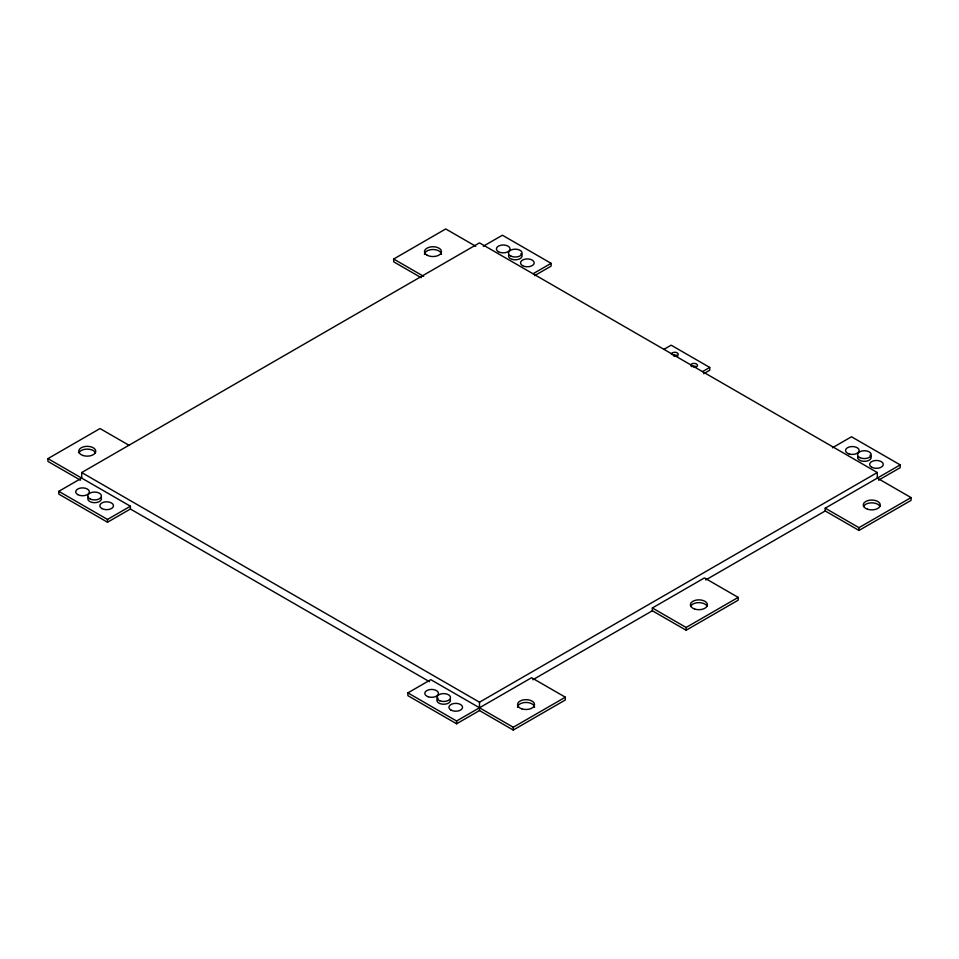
<?xml version="1.0" encoding="UTF-8"?>
<svg xmlns="http://www.w3.org/2000/svg" width="959" height="959" viewBox="0 0 959 959"><rect width="100%" height="100%" fill="white"/><g stroke="black" fill="none" stroke-linecap="round" stroke-linejoin="round"><path stroke-width="1.44" d="M80.448 480.171L47.95 461.411L47.95 458.618L100.024 428.553L128.782 445.156M421.169 277.678L393.669 261.807L393.669 259.026L445.743 228.949L475.748 246.271M429.5 681.693L130.4 509.013L107.504 522.235L58.799 494.113L58.799 491.332L81.707 478.109L81.707 472.535L479.5 242.879L877.293 472.535L877.293 478.109L911.05 497.589L911.05 500.382L858.976 530.447L825.219 510.955L705.716 579.955M483.312 246.235L502.408 235.219L551.101 263.329L551.101 266.123L534.559 275.665M58.799 491.332L107.504 519.442L130.4 506.22L130.4 509.013M533.288 273.615L551.101 263.329M663.928 349.352L671.168 345.18L709.744 367.453L709.744 370.234L703.714 373.71M702.503 371.624L709.744 367.453M407.899 692.877L430.795 679.655L513.257 727.258L565.331 697.193L565.331 699.974L513.257 730.051L479.5 710.559L456.592 723.781L407.899 695.671L407.899 692.877L456.592 721L531.574 677.713L565.331 697.193M832.412 447.793L851.496 436.765L900.201 464.887L900.201 467.668L878.576 480.159M81.707 472.535L479.5 702.204L877.293 472.535M652.36 610.763L652.36 607.97L704.433 577.905L738.19 597.397L738.19 600.178L686.117 630.243L652.36 610.763L532.856 679.751M825.219 510.955L825.219 508.174L900.201 464.887M652.36 607.97L686.117 627.462L738.19 597.397M825.219 508.174L858.976 527.666L911.05 497.589M393.669 259.026L423.674 276.348M47.95 458.618L130.4 506.22M858.976 527.666L858.976 530.447M686.117 627.462L686.117 630.243M513.257 727.258L513.257 730.051M479.5 702.204L479.5 710.559M456.592 721L456.592 723.781M107.504 519.442L107.504 522.235M517.512 707.358A8.523 4.927 0 0 1 526.035 702.432A8.523 4.927 0 0 1 534.559 707.358M424.441 254.423A8.523 4.927 0 0 1 432.965 249.508A8.523 4.927 0 0 1 441.488 254.423M863.52 506.484A8.523 4.927 0 0 1 871.755 502.84A8.523 4.927 0 0 1 879.99 506.484M79.01 452.756A8.523 4.927 0 0 1 87.245 449.112A8.523 4.927 0 0 1 95.48 452.756M673.182 355.274A3.404 1.966 0 0 1 677.797 356.089M691.739 366.71A3.404 1.966 0 0 1 696.558 366.806M450.406 699.626A6.821 3.932 0 0 1 442.243 704.17A6.821 3.932 0 0 1 438.095 698.08M101.019 497.445A6.821 3.932 0 0 1 94.282 502.708A6.821 3.932 0 0 1 88.432 497.098M520.905 253.644A6.821 3.932 0 0 1 516.757 259.733A6.821 3.932 0 0 1 508.594 255.19M869.993 455.189A6.821 3.932 0 0 1 865.857 461.279A6.821 3.932 0 0 1 857.694 456.748M690.744 365.811A3.404 1.966 0 0 1 693.597 363.413A3.404 1.966 0 0 1 697.469 365.259A3.404 1.966 0 0 1 693.944 367.333M671.372 354.159A3.404 1.966 0 0 1 675.196 352.277A3.404 1.966 0 0 1 678.121 354.638A3.404 1.966 0 0 1 673.781 356.113M690.66 606.28A8.523 4.927 0 0 1 698.895 602.636A8.523 4.927 0 0 1 707.131 606.28M867.487 509.229A8.523 4.927 0 0 0 880.278 504.973A8.523 4.927 0 0 0 867.487 500.706A8.523 4.927 0 0 0 867.487 509.229M521.768 708.833A8.523 4.927 0 0 0 534.559 704.577A8.523 4.927 0 0 0 521.768 700.31A8.523 4.927 0 0 0 521.768 708.833M450.934 710.068A6.821 3.932 0 0 0 462.334 708.305A6.821 3.932 0 0 0 453.991 703.486A6.821 3.932 0 0 0 450.934 710.068M428.229 696.773A6.821 3.932 0 0 0 438.467 693.369A6.821 3.932 0 0 0 428.229 689.953A6.821 3.932 0 0 0 428.229 696.773M77.727 494.604A6.821 3.932 0 0 0 89.127 492.842A6.821 3.932 0 0 0 80.784 488.011A6.821 3.932 0 0 0 77.727 494.604M101.834 508.522A6.821 3.932 0 0 0 113.246 506.76A6.821 3.932 0 0 0 104.891 501.941A6.821 3.932 0 0 0 101.834 508.522M82.989 455.501A8.523 4.927 0 0 0 95.768 451.245A8.523 4.927 0 0 0 82.989 446.978A8.523 4.927 0 0 0 82.989 455.501M426.947 255.118A8.523 4.927 0 0 0 441.2 252.912A8.523 4.927 0 0 0 430.759 246.895A8.523 4.927 0 0 0 426.947 255.118M498.428 251.714A6.821 3.932 0 0 0 509.828 249.951A6.821 3.932 0 0 0 501.485 245.12A6.821 3.932 0 0 0 498.428 251.714M522.535 265.631A6.821 3.932 0 0 0 533.947 263.869A6.821 3.932 0 0 0 525.592 259.05A6.821 3.932 0 0 0 522.535 265.631M848.931 453.883A6.821 3.932 0 0 0 859.168 450.478A6.821 3.932 0 0 0 848.931 447.074A6.821 3.932 0 0 0 848.931 453.883M871.635 467.177A6.821 3.932 0 0 0 883.035 465.415A6.821 3.932 0 0 0 874.692 460.596A6.821 3.932 0 0 0 871.635 467.177M90.206 499.004A6.821 3.932 0 0 0 101.306 496.69A6.821 3.932 0 0 0 92.292 492.291A6.821 3.932 0 0 0 90.206 499.004M439.809 700.777A6.821 3.932 0 0 0 450.49 697.876A6.821 3.932 0 0 0 440.792 693.98A6.821 3.932 0 0 0 439.809 700.777M859.995 457.659A6.821 3.932 0 0 0 871.108 455.345A6.821 3.932 0 0 0 862.093 450.946A6.821 3.932 0 0 0 859.995 457.659M510.907 256.113A6.821 3.932 0 0 0 522.008 253.799A6.821 3.932 0 0 0 512.993 249.4A6.821 3.932 0 0 0 510.907 256.113M694.628 609.037A8.523 4.927 0 0 0 707.418 604.769A8.523 4.927 0 0 0 694.628 600.514A8.523 4.927 0 0 0 694.628 609.037"/></g></svg>
